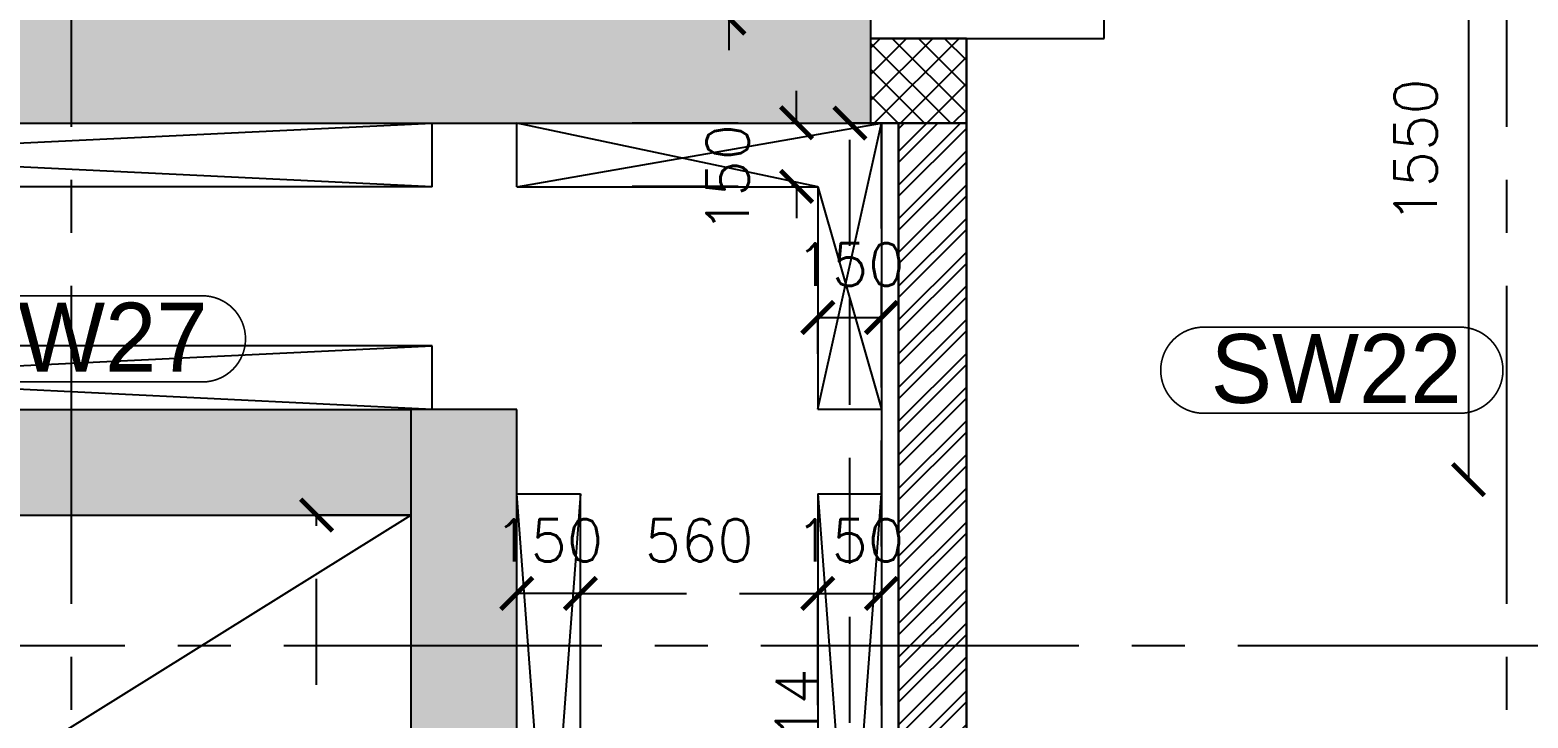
# Model space of a CAD drawing. Header units: millimetres. Extents: x 1135099 to 1230264, y -5736945 to -5695799.
# Drawn here: x 1209802 to 1213336, y -5712202 to -5710580 of the extents above; entities that cross this region are included whole.
import ezdxf

# ---------------------------------------------------------------- set-up
doc = ezdxf.new("R2010")
doc.units = ezdxf.units.MM
doc.header["$LTSCALE"] = 1000
doc.header["$MEASUREMENT"] = 0
for name, pattern in [('AUDIT_D_120904163729-0', [0]), ('T8 - TYPICAL FLOOR CORE$0$HIDDEN', [0.375, 0.25, -0.125]), ('T8 - TYPICAL FLOOR CORE$0$T10-TYPICAL FLOOR CORE$0$HIDDEN', [0.375, 0.25, -0.125]), ('T8(T9 IS SIMILAR) - DIMENSION & TEXTING$0$HIDDEN', [0.375, 0.25, -0.125]), ('T8(T9 IS SIMILAR) - DIMENSION & TEXTING$0$T8 - TYPICAL FLOOR CORE$0$( Hidden )', [0.375, 0.25, -0.125]), ('T8(T9 IS SIMILAR) - DIMENSION & TEXTING$1$AUDIT_D_120904163729-0', [0]), ('T8(T9 IS SIMILAR)$0$$0$HIDDEN', [0.375, 0.25, -0.125]), ('T8_REFUGE COLUMNS$0$CENTER2', [1.125, 0.75, -0.125, 0.125, -0.125])]:
    doc.linetypes.add(name, pattern=pattern)
doc.layers.get('0').update_dxf_attribs({"linetype": 'AUDIT_D_120904163729-0'})
for name, color, linetype in [('T8 - TYPICAL FLOOR CORE$0$A-DIMENSIONS', 2, 'T8 - TYPICAL FLOOR CORE$0$HIDDEN'), ('T8 - TYPICAL FLOOR CORE$0$A-SLAB SUNK-AC LEDGES', 251, 'T8 - TYPICAL FLOOR CORE$0$HIDDEN'), ('T8 - TYPICAL FLOOR CORE$0$CUT-OUT', 49, 'Continuous'), ('T8 - TYPICAL FLOOR CORE$0$T10-TYPICAL FLOOR CORE$0$A-SLAB SUNK-AC LEDGES', 251, 'T8 - TYPICAL FLOOR CORE$0$T10-TYPICAL FLOOR CORE$0$HIDDEN'), ('T8(T9 IS SIMILAR) - DIMENSION & TEXTING$0$A-DIMENSIONS', 2, 'T8(T9 IS SIMILAR) - DIMENSION & TEXTING$0$HIDDEN'), ('T8(T9 IS SIMILAR) - DIMENSION & TEXTING$0$A-PLUMBING', 7, 'T8(T9 IS SIMILAR) - DIMENSION & TEXTING$1$AUDIT_D_120904163729-0'), ('T8(T9 IS SIMILAR) - DIMENSION & TEXTING$0$U-TI-TEXT', 7, 'Continuous'), ('T8(T9 IS SIMILAR)$0$S-BEAM', 20, 'T8(T9 IS SIMILAR)$0$$0$HIDDEN'), ('T8_REFUGE COLUMNS$0$A-CENTERLINE', 193, 'T8_REFUGE COLUMNS$0$CENTER2'), ('T8_REFUGE COLUMNS$1$A-RCC COLS', 3, 'Continuous'), ('T8_TYPICAL COLUMNS$0$A-RCC COLS', 3, 'Continuous')]:
    doc.layers.add(name, color=color, linetype=linetype)
for name, color, linetype, lineweight in [('T8 - TYPICAL FLOOR CORE$0$A-WALL- 160', 6, 'Continuous', 30), ('T8(T9 IS SIMILAR)$0$D&W', 8, 'Continuous', 25), ('T8_REFUGE COLUMNS$0$A-COLUMN NO size reduce', 81, 'Continuous', 25)]:
    doc.layers.add(name, color=color, linetype=linetype, lineweight=lineweight)
doc.layers.add('T8_REFUGE COLUMNS$1$COL-HATCH', color=7, linetype='Continuous', lineweight=25, true_color=0xa3a3a3)
doc.styles.add('T8 - TYPICAL FLOOR CORE$0$Romans 1', font='romans.shx', dxfattribs={"height": 100})
doc.styles.add('T8(T9 IS SIMILAR) - DIMENSION & TEXTING$0$Romans 1', font='romans.shx', dxfattribs={"height": 100})
doc.styles.add('T8_REFUGE COLUMNS$0$STANDARD', font='GOTHIC.TTF')
doc.dimstyles.new('T8 - TYPICAL FLOOR CORE$0$ALPINE S', dxfattribs={"dimscale": 0, "dimtxt": 100, "dimasz": 75, "dimexe": 0, "dimexo": 0, "dimgap": 75, "dimtad": 1, "dimdec": 0, "dimzin": 0, "dimdsep": 46, "dimtxsty": 'T8 - TYPICAL FLOOR CORE$0$Romans 1', "dimblk": 'T8 - TYPICAL FLOOR CORE$0$_ArchTick', "dimcen": 0.09, "dimclrd": 256, "dimclre": 256, "dimclrt": 7, "dimadec": 0, "dimazin": 0, "dimtfac": 1, "dimtdec": 0, "dimtofl": 0, "dimtmove": 1, "dimatfit": 0, "dimldrblk": 'T8 - TYPICAL FLOOR CORE$0$_Open90', "dimfxl": 1, "dimtolj": 1, "dimtzin": 0, "dimarcsym": 0})
doc.dimstyles.new('T8(T9 IS SIMILAR) - DIMENSION & TEXTING$0$ALPINE S', dxfattribs={"dimscale": 0, "dimtxt": 100, "dimasz": 75, "dimexe": 0, "dimexo": 0, "dimgap": 75, "dimtad": 1, "dimdec": 0, "dimzin": 0, "dimdsep": 46, "dimtxsty": 'T8(T9 IS SIMILAR) - DIMENSION & TEXTING$0$Romans 1', "dimblk": 'T8(T9 IS SIMILAR) - DIMENSION & TEXTING$0$_ArchTick', "dimcen": 0.09, "dimclrd": 256, "dimclre": 256, "dimclrt": 7, "dimadec": 0, "dimazin": 0, "dimtfac": 1, "dimtdec": 0, "dimtofl": 0, "dimtmove": 1, "dimatfit": 0, "dimldrblk": 'T8(T9 IS SIMILAR) - DIMENSION & TEXTING$0$_Open90', "dimfxl": 1, "dimtolj": 1, "dimtzin": 0, "dimarcsym": 0})

# ---------------------------------------------------------------- blocks, each defined once
blk = doc.blocks.new('T8(T9 IS SIMILAR) - DIMENSION & TEXTING$0$_ArchTick')
at = {"color": 0, "linetype": 'ByBlock', "const_width": 0.15}
blk.add_lwpolyline([(-0.5, -0.5), (0.5, 0.5)], dxfattribs=at)
blk = doc.blocks.new('*D526')
at = {"layer": 'T8(T9 IS SIMILAR) - DIMENSION & TEXTING$0$A-DIMENSIONS', "lineweight": -2, "transparency": 16777216}
for p, q in [((1211186.1, -5710024.6), (1211186.1, -5709617.4)), ((1211451, -5710376.8), (1211186.1, -5710024.6)), ((1211451, -5710201.7), (1211451, -5710126.7)), ((1211451, -5710551.9), (1211451, -5710201.7)), ((1211451, -5710551.9), (1211451, -5710626.9))]:
    blk.add_line(p, q, dxfattribs=at)
at = {"layer": 'T8(T9 IS SIMILAR) - DIMENSION & TEXTING$0$A-DIMENSIONS', "linetype": 'T8(T9 IS SIMILAR) - DIMENSION & TEXTING$0$HIDDEN', "lineweight": -2, "transparency": 16777216}
for p, q in [((1211627.3, -5710201.7), (1211451, -5710201.7)), ((1211627.3, -5710551.9), (1211451, -5710551.9))]:
    blk.add_line(p, q, dxfattribs=at)
at = {"layer": 'T8(T9 IS SIMILAR) - DIMENSION & TEXTING$0$A-DIMENSIONS', "linetype": 'ByBlock', "lineweight": -2, "transparency": 16777216, "xscale": 75, "yscale": 75, "zscale": 75}
for p, rotation in [((1211451, -5710201.7), 270), ((1211451, -5710551.9), 90)]:
    blk.add_blockref('T8(T9 IS SIMILAR) - DIMENSION & TEXTING$0$_ArchTick', p, dxfattribs=dict(at, rotation=rotation))
at = {"layer": 'T8(T9 IS SIMILAR) - DIMENSION & TEXTING$0$A-DIMENSIONS', "color": 7, "linetype": 'ByBlock', "transparency": 16777216, "insert": (1211061.1, -5709821), "char_height": 100, "attachment_point": 5, "rotation": 90, "style": 'T8(T9 IS SIMILAR) - DIMENSION & TEXTING$0$Romans 1'}
blk.add_mtext('\\A1;350', dxfattribs=at)
blk = doc.blocks.new('T8(T9 IS SIMILAR) - DIMENSION & TEXTING$0$_Open90')
at = {"color": 0, "linetype": 'ByBlock', "lineweight": -2}
for p, q in [((-0.5, 0.5), (0, 0)), ((0, 0), (-1, 0)), ((0, 0), (-0.5, -0.5))]:
    blk.add_line(p, q, dxfattribs=at)
blk = doc.blocks.new('*D234')
at = {"layer": 'T8(T9 IS SIMILAR) - DIMENSION & TEXTING$0$U-TI-TEXT', "linetype": 'T8(T9 IS SIMILAR) - DIMENSION & TEXTING$0$T8 - TYPICAL FLOOR CORE$0$( Hidden )', "lineweight": -2, "transparency": 16777216}
for p, q in [((5745.1, 3784.3), (5743.1, 3784.3)), ((5745.1, 2234), (5743.1, 2234))]:
    blk.add_line(p, q, dxfattribs=at)
at = {"layer": 'T8(T9 IS SIMILAR) - DIMENSION & TEXTING$0$U-TI-TEXT', "lineweight": -2, "transparency": 16777216}
blk.add_line((5743.1, 3784.3), (5743.1, 2234), dxfattribs=at)
at = {"layer": 'T8(T9 IS SIMILAR) - DIMENSION & TEXTING$0$U-TI-TEXT', "linetype": 'ByBlock', "lineweight": -2, "transparency": 16777216, "xscale": 75, "yscale": 75, "zscale": 75}
for p, rotation in [((5743.1, 3784.3), 90), ((5743.1, 2234), 270)]:
    blk.add_blockref('T8(T9 IS SIMILAR) - DIMENSION & TEXTING$0$_ArchTick', p, dxfattribs=dict(at, rotation=rotation))
at = {"layer": 'T8(T9 IS SIMILAR) - DIMENSION & TEXTING$0$U-TI-TEXT', "color": 7, "linetype": 'ByBlock', "transparency": 16777216, "insert": (5618.1, 3009.1), "char_height": 100, "attachment_point": 5, "rotation": 90, "style": 'T8(T9 IS SIMILAR) - DIMENSION & TEXTING$0$Romans 1', "bg_fill": 3, "box_fill_scale": 1.25, "bg_fill_color": 256, "bg_fill_true_color": 13158600, "bg_fill_transparency": 0}
blk.add_mtext('\\A1;1550', dxfattribs=at)
blk = doc.blocks.new('T8_REFUGE COLUMNS')
at = {"layer": 'T8_REFUGE COLUMNS$1$COL-HATCH', "linetype": 'ByBlock'}
h = blk.add_hatch(color=256, dxfattribs=at)
h.dxf.hatch_style = 1
h.paths.add_polyline_path([(1207452.1, -5710799.9), (1211787.1, -5710799.9), (1211787.1, -5710549.9), (1207452.1, -5710549.9)])
h = blk.add_hatch(color=256, dxfattribs=at)
h.dxf.hatch_style = 1
h.paths.add_polyline_path([(1210702.1, -5711724.9), (1207452.1, -5711724.9), (1207452.1, -5711474.9), (1210702.1, -5711474.9)])
h = blk.add_hatch(color=256, dxfattribs=at)
h.dxf.hatch_style = 1
h.paths.add_polyline_path([(1210952.1, -5711474.9), (1210702.1, -5711474.9), (1210702.1, -5713874.9), (1210952.1, -5713874.9)])
at = {"layer": 'T8_REFUGE COLUMNS$0$A-CENTERLINE'}
for p, q in [((1209902.1, -5728808.5), (1209902.1, -5698573.6)), ((1213287.1, -5728808.5), (1213287.1, -5698573.6)), ((1223527.8, -5712032.4), (1182137.1, -5712032.4))]:
    blk.add_line(p, q, dxfattribs=at)
at = {"layer": 'T8_REFUGE COLUMNS$0$A-COLUMN NO size reduce', "linetype": 'ByBlock', "const_width": 3.9}
for points in [[(1209614.8, -5711409.9, -1), (1209614.8, -5711206.7), (1210210.6, -5711206.7, -1), (1210210.6, -5711409.9)], [(1212572.3, -5711483.8, -1), (1212572.3, -5711280.6), (1213176.4, -5711280.6, -1), (1213176.4, -5711483.8)]]:
    blk.add_lwpolyline(points, format="xyb", close=True, dxfattribs=at)
at = {"layer": 'T8_REFUGE COLUMNS$1$A-RCC COLS', "linetype": 'ByBlock'}
for points in [[(1207452.1, -5710799.9), (1211787.1, -5710799.9), (1211787.1, -5710549.9), (1207452.1, -5710549.9)], [(1210702.1, -5711724.9), (1207452.1, -5711724.9), (1207452.1, -5711474.9), (1210702.1, -5711474.9)], [(1210952.1, -5711474.9), (1210702.1, -5711474.9), (1210702.1, -5713874.9), (1210952.1, -5713874.9)]]:
    blk.add_lwpolyline(points, close=True, dxfattribs=at)
at = {"layer": 'T8_REFUGE COLUMNS$0$A-COLUMN NO size reduce', "linetype": 'ByBlock', "char_height": 162.5, "attachment_point": 1, "style": 'T8_REFUGE COLUMNS$0$STANDARD'}
for s, insert in [('SW27', (1209631, -5711223)), ('SW22', (1212588.5, -5711296.9))]:
    blk.add_mtext_dynamic_manual_height_columns(s, width=444.685, gutter_width=500, heights=[0], dxfattribs=dict(at, insert=insert))
blk = doc.blocks.new('T8_TYPICAL COLUMNS')
at = {"layer": 'T8_TYPICAL COLUMNS$0$A-RCC COLS', "linetype": 'ByBlock'}
blk.add_blockref('T8_REFUGE COLUMNS', (0, 0), dxfattribs=at)
blk = doc.blocks.new('T8 - TYPICAL FLOOR CORE$0$_ArchTick')
at = {"color": 0, "linetype": 'ByBlock', "const_width": 0.15}
blk.add_lwpolyline([(-0.5, -0.5), (0.5, 0.5)], dxfattribs=at)
blk = doc.blocks.new('*D908')
at = {"layer": 'T8 - TYPICAL FLOOR CORE$0$A-DIMENSIONS', "linetype": 'T8 - TYPICAL FLOOR CORE$0$HIDDEN', "lineweight": -2, "transparency": 16777216}
for p, q in [((1210702.4, -5711724), (1210479.9, -5711724)), ((1210702.4, -5713624), (1210479.9, -5713624))]:
    blk.add_line(p, q, dxfattribs=at)
at = {"layer": 'T8 - TYPICAL FLOOR CORE$0$A-DIMENSIONS', "lineweight": -2, "transparency": 16777216}
blk.add_line((1210479.9, -5713624), (1210479.9, -5711724), dxfattribs=at)
at = {"layer": 'T8 - TYPICAL FLOOR CORE$0$A-DIMENSIONS', "linetype": 'ByBlock', "lineweight": -2, "transparency": 16777216, "xscale": 75, "yscale": 75, "zscale": 75}
for p, rotation in [((1210479.9, -5711724), 90), ((1210479.9, -5713624), 270)]:
    blk.add_blockref('T8 - TYPICAL FLOOR CORE$0$_ArchTick', p, dxfattribs=dict(at, rotation=rotation))
at = {"layer": 'T8 - TYPICAL FLOOR CORE$0$A-DIMENSIONS', "color": 7, "linetype": 'ByBlock', "transparency": 16777216, "insert": (1210354.9, -5712674), "char_height": 100, "attachment_point": 5, "rotation": 90, "style": 'T8 - TYPICAL FLOOR CORE$0$Romans 1'}
blk.add_mtext('\\A1;1900', dxfattribs=at)
blk = doc.blocks.new('T8 - TYPICAL FLOOR CORE$0$_Open90')
at = {"color": 0, "linetype": 'ByBlock', "lineweight": -2}
for p, q in [((-0.5, 0.5), (0, 0)), ((0, 0), (-1, 0)), ((0, 0), (-0.5, -0.5))]:
    blk.add_line(p, q, dxfattribs=at)
blk = doc.blocks.new('*D841')
at = {"layer": 'T8 - TYPICAL FLOOR CORE$0$A-DIMENSIONS', "linetype": 'T8 - TYPICAL FLOOR CORE$0$HIDDEN', "lineweight": -2, "transparency": 16777216}
for p, q in [((1211102.1, -5712172), (1211102.1, -5711908.6)), ((1211662.1, -5712172), (1211662.1, -5711908.6))]:
    blk.add_line(p, q, dxfattribs=at)
at = {"layer": 'T8 - TYPICAL FLOOR CORE$0$A-DIMENSIONS', "lineweight": -2, "transparency": 16777216}
blk.add_line((1211102.1, -5711908.6), (1211662.1, -5711908.6), dxfattribs=at)
at = {"layer": 'T8 - TYPICAL FLOOR CORE$0$A-DIMENSIONS', "linetype": 'ByBlock', "lineweight": -2, "transparency": 16777216, "xscale": 75, "yscale": 75, "zscale": 75, "rotation": 180}
blk.add_blockref('T8 - TYPICAL FLOOR CORE$0$_ArchTick', (1211102.1, -5711908.6), dxfattribs=at)
at = {"layer": 'T8 - TYPICAL FLOOR CORE$0$A-DIMENSIONS', "linetype": 'ByBlock', "lineweight": -2, "transparency": 16777216, "xscale": 75, "yscale": 75, "zscale": 75}
blk.add_blockref('T8 - TYPICAL FLOOR CORE$0$_ArchTick', (1211662.1, -5711908.6), dxfattribs=at)
at = {"layer": 'T8 - TYPICAL FLOOR CORE$0$A-DIMENSIONS', "color": 7, "linetype": 'ByBlock', "transparency": 16777216, "insert": (1211382.1, -5711783.6), "char_height": 100, "attachment_point": 5, "style": 'T8 - TYPICAL FLOOR CORE$0$Romans 1'}
blk.add_mtext('\\A1;560', dxfattribs=at)
blk = doc.blocks.new('*D842')
at = {"layer": 'T8 - TYPICAL FLOOR CORE$0$A-DIMENSIONS', "linetype": 'T8 - TYPICAL FLOOR CORE$0$HIDDEN', "lineweight": -2, "transparency": 16777216}
for p, q in [((1211852.4, -5710799.6), (1211737.8, -5710799.6)), ((1211852.4, -5713714), (1211737.8, -5713714))]:
    blk.add_line(p, q, dxfattribs=at)
at = {"layer": 'T8 - TYPICAL FLOOR CORE$0$A-DIMENSIONS', "lineweight": -2, "transparency": 16777216}
blk.add_line((1211737.8, -5713714), (1211737.8, -5710799.6), dxfattribs=at)
at = {"layer": 'T8 - TYPICAL FLOOR CORE$0$A-DIMENSIONS', "linetype": 'ByBlock', "lineweight": -2, "transparency": 16777216, "xscale": 75, "yscale": 75, "zscale": 75}
for p, rotation in [((1211737.8, -5710799.6), 90), ((1211737.8, -5713714), 270)]:
    blk.add_blockref('T8 - TYPICAL FLOOR CORE$0$_ArchTick', p, dxfattribs=dict(at, rotation=rotation))
at = {"layer": 'T8 - TYPICAL FLOOR CORE$0$A-DIMENSIONS', "color": 7, "linetype": 'ByBlock', "transparency": 16777216, "insert": (1211612.8, -5712256.8), "char_height": 100, "attachment_point": 5, "rotation": 90, "style": 'T8 - TYPICAL FLOOR CORE$0$Romans 1'}
blk.add_mtext('\\A1;2914', dxfattribs=at)
blk = doc.blocks.new('*D892')
at = {"layer": 'T8 - TYPICAL FLOOR CORE$0$A-DIMENSIONS', "linetype": 'T8 - TYPICAL FLOOR CORE$0$HIDDEN', "lineweight": -2, "transparency": 16777216}
for p, q in [((1210952.1, -5712172), (1210952.1, -5711908.6)), ((1211102.1, -5712172), (1211102.1, -5711908.6))]:
    blk.add_line(p, q, dxfattribs=at)
at = {"layer": 'T8 - TYPICAL FLOOR CORE$0$A-DIMENSIONS', "lineweight": -2, "transparency": 16777216}
blk.add_line((1211102.1, -5711908.6), (1210952.1, -5711908.6), dxfattribs=at)
at = {"layer": 'T8 - TYPICAL FLOOR CORE$0$A-DIMENSIONS', "linetype": 'ByBlock', "lineweight": -2, "transparency": 16777216, "xscale": 75, "yscale": 75, "zscale": 75, "rotation": 180}
blk.add_blockref('T8 - TYPICAL FLOOR CORE$0$_ArchTick', (1210952.1, -5711908.6), dxfattribs=at)
at = {"layer": 'T8 - TYPICAL FLOOR CORE$0$A-DIMENSIONS', "linetype": 'ByBlock', "lineweight": -2, "transparency": 16777216, "xscale": 75, "yscale": 75, "zscale": 75}
blk.add_blockref('T8 - TYPICAL FLOOR CORE$0$_ArchTick', (1211102.1, -5711908.6), dxfattribs=at)
at = {"layer": 'T8 - TYPICAL FLOOR CORE$0$A-DIMENSIONS', "color": 7, "linetype": 'ByBlock', "transparency": 16777216, "insert": (1211027.1, -5711783.6), "char_height": 100, "attachment_point": 5, "style": 'T8 - TYPICAL FLOOR CORE$0$Romans 1'}
blk.add_mtext('\\A1;150', dxfattribs=at)
blk = doc.blocks.new('*D893')
at = {"layer": 'T8 - TYPICAL FLOOR CORE$0$A-DIMENSIONS', "linetype": 'T8 - TYPICAL FLOOR CORE$0$HIDDEN', "lineweight": -2, "transparency": 16777216}
for p, q in [((1211662.1, -5712172), (1211662.1, -5711908.6)), ((1211812.1, -5712172), (1211812.1, -5711908.6))]:
    blk.add_line(p, q, dxfattribs=at)
at = {"layer": 'T8 - TYPICAL FLOOR CORE$0$A-DIMENSIONS', "lineweight": -2, "transparency": 16777216}
blk.add_line((1211662.1, -5711908.6), (1211812.1, -5711908.6), dxfattribs=at)
at = {"layer": 'T8 - TYPICAL FLOOR CORE$0$A-DIMENSIONS', "linetype": 'ByBlock', "lineweight": -2, "transparency": 16777216, "xscale": 75, "yscale": 75, "zscale": 75, "rotation": 180}
blk.add_blockref('T8 - TYPICAL FLOOR CORE$0$_ArchTick', (1211662.1, -5711908.6), dxfattribs=at)
at = {"layer": 'T8 - TYPICAL FLOOR CORE$0$A-DIMENSIONS', "linetype": 'ByBlock', "lineweight": -2, "transparency": 16777216, "xscale": 75, "yscale": 75, "zscale": 75}
blk.add_blockref('T8 - TYPICAL FLOOR CORE$0$_ArchTick', (1211812.1, -5711908.6), dxfattribs=at)
at = {"layer": 'T8 - TYPICAL FLOOR CORE$0$A-DIMENSIONS', "color": 7, "linetype": 'ByBlock', "transparency": 16777216, "insert": (1211737.1, -5711783.6), "char_height": 100, "attachment_point": 5, "style": 'T8 - TYPICAL FLOOR CORE$0$Romans 1'}
blk.add_mtext('\\A1;150', dxfattribs=at)
blk = doc.blocks.new('*D894')
at = {"layer": 'T8 - TYPICAL FLOOR CORE$0$A-DIMENSIONS', "lineweight": -2, "transparency": 16777216}
for p, q in [((1211611.9, -5710798.6), (1211611.9, -5710723.6)), ((1211611.9, -5710948.5), (1211611.9, -5711023.5))]:
    blk.add_line(p, q, dxfattribs=at)
at = {"layer": 'T8 - TYPICAL FLOOR CORE$0$A-DIMENSIONS', "linetype": 'T8 - TYPICAL FLOOR CORE$0$HIDDEN', "lineweight": -2, "transparency": 16777216}
for p, q in [((1211224.4, -5710798.6), (1211611.9, -5710798.6)), ((1211224.4, -5710948.5), (1211611.9, -5710948.5))]:
    blk.add_line(p, q, dxfattribs=at)
at = {"layer": 'T8 - TYPICAL FLOOR CORE$0$A-DIMENSIONS', "linetype": 'ByBlock', "lineweight": -2, "transparency": 16777216, "xscale": 75, "yscale": 75, "zscale": 75}
for p, rotation in [((1211611.9, -5710798.6), 270), ((1211611.9, -5710948.5), 90)]:
    blk.add_blockref('T8 - TYPICAL FLOOR CORE$0$_ArchTick', p, dxfattribs=dict(at, rotation=rotation))
at = {"layer": 'T8 - TYPICAL FLOOR CORE$0$A-DIMENSIONS', "color": 7, "linetype": 'ByBlock', "transparency": 16777216, "insert": (1211449.4, -5710930.1), "char_height": 100, "attachment_point": 5, "rotation": 90, "style": 'T8 - TYPICAL FLOOR CORE$0$Romans 1'}
blk.add_mtext('\\A1;150', dxfattribs=at)
blk = doc.blocks.new('*D895')
at = {"layer": 'T8 - TYPICAL FLOOR CORE$0$A-DIMENSIONS', "linetype": 'T8 - TYPICAL FLOOR CORE$0$HIDDEN', "lineweight": -2, "transparency": 16777216}
for p, q in [((1211662.1, -5711343.6), (1211662.1, -5711257.9)), ((1211812.1, -5711343.6), (1211812.1, -5711257.9))]:
    blk.add_line(p, q, dxfattribs=at)
at = {"layer": 'T8 - TYPICAL FLOOR CORE$0$A-DIMENSIONS', "lineweight": -2, "transparency": 16777216}
blk.add_line((1211662.1, -5711257.9), (1211812.1, -5711257.9), dxfattribs=at)
at = {"layer": 'T8 - TYPICAL FLOOR CORE$0$A-DIMENSIONS', "linetype": 'ByBlock', "lineweight": -2, "transparency": 16777216, "xscale": 75, "yscale": 75, "zscale": 75, "rotation": 180}
blk.add_blockref('T8 - TYPICAL FLOOR CORE$0$_ArchTick', (1211662.1, -5711257.9), dxfattribs=at)
at = {"layer": 'T8 - TYPICAL FLOOR CORE$0$A-DIMENSIONS', "linetype": 'ByBlock', "lineweight": -2, "transparency": 16777216, "xscale": 75, "yscale": 75, "zscale": 75}
blk.add_blockref('T8 - TYPICAL FLOOR CORE$0$_ArchTick', (1211812.1, -5711257.9), dxfattribs=at)
at = {"layer": 'T8 - TYPICAL FLOOR CORE$0$A-DIMENSIONS', "color": 7, "linetype": 'ByBlock', "transparency": 16777216, "insert": (1211737.8, -5711132.9), "char_height": 100, "attachment_point": 5, "style": 'T8 - TYPICAL FLOOR CORE$0$Romans 1'}
blk.add_mtext('\\A1;150', dxfattribs=at)
blk = doc.blocks.new('T8(T9 IS SIMILAR) - DIMENSION & TEXTING$0$A$C77D62699')
at = {"layer": 'T8(T9 IS SIMILAR) - DIMENSION & TEXTING$0$U-TI-TEXT', "linetype": 'ByBlock'}
dim = blk.add_linear_dim(base=(5743.1, 2234), p1=(6440, 3784.3, 1.1), p2=(6440, 2234, 0.6), angle=90, dimstyle='T8(T9 IS SIMILAR) - DIMENSION & TEXTING$0$ALPINE S', override={"dimscale": 1, "dimfxl": 2, "dimfxlon": 1, "dimtfill": 1, "dimarcsym": 1}, dxfattribs=at)
dim.commit()
dim.dimension.update_dxf_attribs({"geometry": '*D234', "text_midpoint": (5618.1, 3009.1)})
blk = doc.blocks.new('T8(T9 IS SIMILAR) - DIMENSION & TEXTING')
at = {"layer": 'T8(T9 IS SIMILAR) - DIMENSION & TEXTING$0$A-PLUMBING', "linetype": 'ByBlock'}
blk.add_blockref('T8(T9 IS SIMILAR) - DIMENSION & TEXTING$0$A$C77D62699', (1207452.3, -5713874), dxfattribs=at)
at = {"layer": 'T8(T9 IS SIMILAR) - DIMENSION & TEXTING$0$A-DIMENSIONS', "linetype": 'ByBlock'}
dim = blk.add_linear_dim(base=(1211451, -5710201.7), p1=(1211627.3, -5710551.9), p2=(1211627.3, -5710201.7), angle=270, dimstyle='T8(T9 IS SIMILAR) - DIMENSION & TEXTING$0$ALPINE S', override={"dimscale": 1, "dimfxl": 5, "dimarcsym": 1}, dxfattribs=at)
dim.commit()
dim.dimension.update_dxf_attribs({"geometry": '*D526', "text_midpoint": (1211186.1, -5709949.6), "dimtype": 128})
blk = doc.blocks.new('T8 - TYPICAL FLOOR CORE')
at = {"layer": 'T8 - TYPICAL FLOOR CORE$0$T10-TYPICAL FLOOR CORE$0$A-SLAB SUNK-AC LEDGES', "linetype": 'ByBlock'}
h = blk.add_hatch(dxfattribs=at)
h.set_pattern_fill('ANSI37', color=256, scale=350)
h.paths.add_polyline_path([(1211786.4, -5710799.6), (1212012.4, -5710799.6), (1212012.4, -5710599.6), (1211786.4, -5710599.6)])
h = blk.add_hatch(dxfattribs=at)
h.set_pattern_fill('ANSI32', color=256, scale=150)
h.paths.add_polyline_path([(1211852.4, -5713714), (1211852.4, -5713874.1), (1212012.2, -5713874.2), (1212012.4, -5710799.6), (1211852.4, -5710799.6), (1211852.4, -5713714)])
at = {"layer": 'T8 - TYPICAL FLOOR CORE$0$A-SLAB SUNK-AC LEDGES', "linetype": 'ByBlock'}
for p, q in [((1212337.1, -5710599.6), (1212337.1, -5708692.5)), ((1212012.4, -5710599.6, 0), (1212337.1, -5710599.6, 0))]:
    blk.add_line(p, q, dxfattribs=at)
at = {"layer": 'T8 - TYPICAL FLOOR CORE$0$A-WALL- 160', "linetype": 'ByBlock'}
for p, q in [((1212012.2, -5713874, -0.6), (1212012.4, -5710599.6, 0)), ((1211852.4, -5713874, 0), (1211852.4, -5710799.6, 0))]:
    blk.add_line(p, q, dxfattribs=at)
at = {"layer": 'T8 - TYPICAL FLOOR CORE$0$A-WALL- 160', "linetype": 'ByBlock', "elevation": 0}
for points in [[(1212012.4, -5710599.6), (1211786.4, -5710599.6)], [(1212012.4, -5710799.6), (1211786.4, -5710799.6)]]:
    blk.add_lwpolyline(points, dxfattribs=at)
at = {"layer": 'T8 - TYPICAL FLOOR CORE$0$CUT-OUT'}
for p, q in [((1210752.1, -5710950.1, 0), (1207652.1, -5710799.9)), ((1207652.1, -5710948.5), (1210752.1, -5710799.9)), ((1210752.1, -5710950.1, 0), (1210752.1, -5710800.1, 0)), ((1211662.4, -5710949.8, 0), (1210952.1, -5710799.9)), ((1210952.4, -5710949.9, 0), (1210952.4, -5710799.6)), ((1210952.4, -5710949.9, 0), (1211812.1, -5710799.9)), ((1211662.4, -5711474, 0), (1211812.1, -5710799.9)), ((1211812.4, -5710799.6, 0), (1211812.5, -5713713.9)), ((1210752.1, -5710950.1, 0), (1207652.1, -5710948.5, 0)), ((1211662.4, -5710949.8, 0), (1211812.4, -5711474, 0)), ((1210752.1, -5711324.6, 0), (1207652.1, -5711324.6, 0)), ((1210752.1, -5711474.6, 0), (1207652.1, -5711324.6, 0)), ((1207652.1, -5711474.9), (1210752.1, -5711324.6, 0)), ((1210752.1, -5711474.6, 0), (1210752.1, -5711324.6, 0)), ((1211662.4, -5711474, 0), (1211812.4, -5711474, 0)), ((1211102.4, -5711674, 0), (1210952.1, -5713674.9)), ((1210952.4, -5711674, 0), (1211102.4, -5711674, 0)), ((1211102.4, -5713674.9, 0), (1210952.4, -5711674, 0)), ((1211102.4, -5713674.9, 0), (1211102.4, -5711674, 0)), ((1211662.4, -5711674, 0), (1211662.5, -5713674.9, 0)), ((1211662.4, -5711674, 0), (1211812.1, -5713674.9)), ((1211662.4, -5711674, 0), (1211812.4, -5711674, 0)), ((1211662.5, -5713674.9, 0), (1211812.4, -5711674, 0)), ((1207652.2, -5713624), (1210702.4, -5711724))]:
    blk.add_line(p, q, dxfattribs=at)
at = {"layer": 'T8 - TYPICAL FLOOR CORE$0$CUT-OUT', "elevation": 0}
blk.add_lwpolyline([(1210952.4, -5710949.9), (1211662.4, -5710949.8), (1211662.4, -5711474)], dxfattribs=at)
at = {"layer": 'T8 - TYPICAL FLOOR CORE$0$A-DIMENSIONS', "linetype": 'ByBlock'}
for base, p1, p2, angle, picture, middle in [((1211611.9, -5710948.5), (1211224.4, -5710798.6), (1211224.4, -5710948.5), 90, '*D894', (1211574.4, -5710930.1)), ((1210952.1, -5711908.6), (1211102.1, -5712172, 0), (1210952.1, -5712172, 0), 180, '*D892', (1211027.1, -5711908.6))]:
    dim = blk.add_linear_dim(base=base, p1=p1, p2=p2, angle=angle, dimstyle='T8 - TYPICAL FLOOR CORE$0$ALPINE S', override={"dimscale": 1, "dimfxl": 5, "dimarcsym": 1}, dxfattribs=at)
    dim.commit()
    dim.dimension.update_dxf_attribs({"geometry": picture, "text_midpoint": middle, "dimtype": 128})
for base, p1, p2, picture, middle in [((1211737.8, -5710799.6), (1211852.4, -5713714, 0), (1211852.4, -5710799.6, 0), '*D842', (1211612.8, -5712256.8)), ((1210479.9, -5711724), (1210702.4, -5713624), (1210702.4, -5711724), '*D908', (1210354.9, -5712674))]:
    dim = blk.add_linear_dim(base=base, p1=p1, p2=p2, angle=90, dimstyle='T8 - TYPICAL FLOOR CORE$0$ALPINE S', override={"dimscale": 1, "dimfxl": 5, "dimarcsym": 1}, dxfattribs=at)
    dim.commit()
    dim.dimension.update_dxf_attribs({"geometry": picture, "text_midpoint": middle})
for base, p1, p2, picture, middle in [((1211812.1, -5711257.9), (1211662.1, -5711343.6, 0), (1211812.1, -5711343.6, 0), '*D895', (1211737.8, -5711257.9)), ((1211812.1, -5711908.6), (1211662.1, -5712172, 0), (1211812.1, -5712172, 0), '*D893', (1211737.1, -5711908.6))]:
    dim = blk.add_linear_dim(base=base, p1=p1, p2=p2, dimstyle='T8 - TYPICAL FLOOR CORE$0$ALPINE S', override={"dimscale": 1, "dimfxl": 5, "dimarcsym": 1}, dxfattribs=at)
    dim.commit()
    dim.dimension.update_dxf_attribs({"geometry": picture, "text_midpoint": middle, "dimtype": 128})
dim = blk.add_linear_dim(base=(1211662.1, -5711908.6), p1=(1211102.1, -5712172, 0), p2=(1211662.1, -5712172, 0), dimstyle='T8 - TYPICAL FLOOR CORE$0$ALPINE S', override={"dimscale": 1, "dimfxl": 5, "dimarcsym": 1}, dxfattribs=at)
dim.commit()
dim.dimension.update_dxf_attribs({"geometry": '*D841', "text_midpoint": (1211382.1, -5711783.6)})
blk = doc.blocks.new('T8(T9 IS SIMILAR)')
at = {"layer": 'T8(T9 IS SIMILAR)$0$D&W', "linetype": 'ByBlock'}
blk.add_blockref('T8 - TYPICAL FLOOR CORE', (0, 0), dxfattribs=at)
at = {"layer": 'T8(T9 IS SIMILAR)$0$S-BEAM'}
for p, q in [((1212337.1, -5710599.5, 0), (1212337.3, -5708099.2, 0)), ((1212012.4, -5710599.6, 0), (1212337.1, -5710599.5, -0.1)), ((1211812.4, -5713672.8, 0.4), (1211812.4, -5710799.6, 0)), ((1212012.4, -5713672.8, 0.4), (1212012.4, -5710799.6, 0))]:
    blk.add_line(p, q, dxfattribs=at)
blk.add_lwpolyline([(1211787.1, -5710799.9), (1212012.4, -5710799.9), (1212012.4, -5710599.9), (1211787.1, -5710599.9)], dxfattribs=at)
at = {"layer": 'T8(T9 IS SIMILAR)$0$D&W', "linetype": 'ByBlock'}
blk.add_blockref('T8_TYPICAL COLUMNS', (0, 0), dxfattribs=at)

msp = doc.modelspace()

# ---------------------------------------------------------------- block references
at = {"linetype": 'ByBlock'}
msp.add_blockref('T8(T9 IS SIMILAR)', (-1.4, 0.2, -0.6), dxfattribs=at)

# ---------------------------------------------------------------- next in the draw order: block references
msp.add_blockref('T8(T9 IS SIMILAR) - DIMENSION & TEXTING', (0, 0), dxfattribs=at)

doc.saveas('drawing.dxf')
